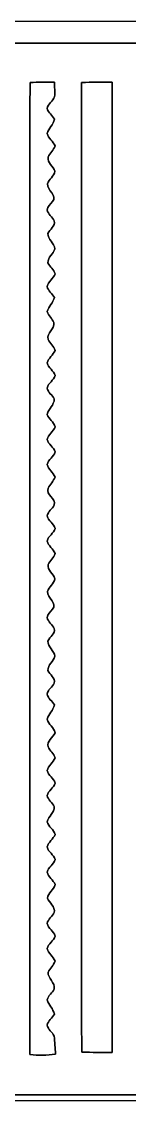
# Model space of a CAD drawing. Header units: centimetres. Extents: x -16.8 to 16.8, y -16.7 to 16.7.
# Drawn here: x 0.33 to 3.65, y -16.67 to 16.67 of the extents above; entities that cross this region are included whole.
import ezdxf

# ---------------------------------------------------------------- set-up
doc = ezdxf.new("R2010")
doc.units = ezdxf.units.CM
doc.header["$MEASUREMENT"] = 0
doc.layers.add('Layer 1', color=7, linetype='Continuous')

msp = doc.modelspace()

# ---------------------------------------------------------------- linework, layer by layer
at = {"layer": 'Layer 1', "color": 7}
for points, knots in [([(-16.77458, 16.66875), (-16.77458, 16.66875), (16.77458, 16.66875), (16.77458, 16.66875), (16.77458, 16.66875), (16.77458, 16.66875), (16.77458, -16.66875), (16.77458, -16.66875), (16.77458, -16.66875), (16.77458, -16.66875), (-16.77458, -16.66875), (-16.77458, -16.66875), (-16.77458, -16.66875), (-16.77458, -16.66875), (-16.77458, 16.66875), (-16.77458, 16.66875), (-16.77458, 16.66875), (-16.77458, 16.66875), (-16.77458, 16.66875), (-16.77458, 16.66875)], [0, 0, 0, 0, 0.16666667, 0.16666667, 0.16666667, 0.16666667, 0.33333333, 0.33333333, 0.33333333, 0.33333333, 0.5, 0.5, 0.5, 0.5, 0.66666667, 0.66666667, 0.66666667, 0.66666667, 1, 1, 1, 1]), ([(-12.5536, 15.97307), (-12.62556, 15.95861), (-12.65696, 15.89334), (-12.64779, 15.82455), (-12.64779, 15.82455), (-12.64497, 5.06166), (-12.64955, -5.70159), (-12.64567, -16.46484), (-12.64567, -16.46484), (-12.071, -16.50718), (-11.49421, -16.48989), (-10.91847, -16.49307), (-10.91847, -16.49307), (-3.08928, -16.48389), (4.73992, -16.50788), (12.56912, -16.48107), (12.56912, -16.48107), (12.58641, -9.31192), (12.57159, -2.14242), (12.57653, 5.02708), (12.57653, 5.02708), (12.56912, 8.68116), (12.59134, 12.33558), (12.56524, 15.9893), (12.56524, 15.9893), (4.49051, 16.01294), (-3.58458, 15.98789), (-11.65931, 16.002), (-11.65931, 16.002), (-11.95705, 15.99812), (-12.25832, 16.01611), (-12.5536, 15.97307)], [0, 0, 0, 0, 0.11111111, 0.11111111, 0.11111111, 0.11111111, 0.22222222, 0.22222222, 0.22222222, 0.22222222, 0.33333333, 0.33333333, 0.33333333, 0.33333333, 0.44444444, 0.44444444, 0.44444444, 0.44444444, 0.55555556, 0.55555556, 0.55555556, 0.55555556, 0.66666667, 0.66666667, 0.66666667, 0.66666667, 0.77777778, 0.77777778, 0.77777778, 0.77777778, 1, 1, 1, 1]), ([(0.59302, 14.78739), (0.84102, 14.79409), (1.08903, 14.79797), (1.33773, 14.80079), (1.33773, 14.80079), (1.34267, 14.6498), (1.35326, 14.49811), (1.34373, 14.34712), (1.34373, 14.34712), (1.28517, 14.21518), (1.14723, 14.13087), (1.10984, 13.98764), (1.10984, 13.98764), (1.14759, 13.85252), (1.27282, 13.76997), (1.34056, 13.65179), (1.34056, 13.65179), (1.30034, 13.48669), (1.16346, 13.36957), (1.11407, 13.20976), (1.11407, 13.20976), (1.15041, 13.05595), (1.30351, 12.96882), (1.35996, 12.82453), (1.35996, 12.82453), (1.30845, 12.69894), (1.20685, 12.60228), (1.14547, 12.48234), (1.14547, 12.48234), (1.11795, 12.30136), (1.30422, 12.20223), (1.35431, 12.04454), (1.35431, 12.04454), (1.32644, 11.88861), (1.17334, 11.7983), (1.12148, 11.65331), (1.12148, 11.65331), (1.10455, 11.45928), (1.44851, 11.28254), (1.27776, 11.10439), (1.27776, 11.10439), (1.21532, 11.02431), (1.13559, 10.94987), (1.11054, 10.84792), (1.11054, 10.84792), (1.14582, 10.71316), (1.26824, 10.62849), (1.33279, 10.50996), (1.33279, 10.50996), (1.36842, 10.33992), (1.19592, 10.25666), (1.13594, 10.1219), (1.13594, 10.1219), (1.13982, 9.93599), (1.32221, 9.82521), (1.35537, 9.64918), (1.35537, 9.64918), (1.30951, 9.48761), (1.12712, 9.39094), (1.13806, 9.20997), (1.13806, 9.20997), (1.19803, 9.08826), (1.3141, 9.00183), (1.36137, 8.87236), (1.36137, 8.87236), (1.30246, 8.72737), (1.15147, 8.63847), (1.11054, 8.48431), (1.11054, 8.48431), (1.14582, 8.34884), (1.26788, 8.26347), (1.33632, 8.14599), (1.33632, 8.14599), (1.30069, 7.98124), (1.16452, 7.86518), (1.11442, 7.70749), (1.11442, 7.70749), (1.15888, 7.58014), (1.264, 7.4863), (1.32433, 7.36671), (1.32433, 7.36671), (1.3462, 7.16562), (1.09749, 7.05591), (1.14194, 6.84953), (1.14194, 6.84953), (1.20262, 6.72818), (1.31586, 6.63892), (1.36031, 6.5084), (1.36031, 6.5084), (1.30246, 6.36341), (1.15147, 6.27415), (1.10984, 6.12069), (1.10984, 6.12069), (1.15217, 5.96688), (1.31163, 5.88327), (1.36137, 5.73264), (1.36137, 5.73264), (1.31163, 5.58236), (1.15217, 5.49839), (1.10984, 5.34458), (1.10984, 5.34458), (1.14618, 5.20982), (1.26788, 5.12445), (1.33456, 5.00627), (1.33456, 5.00627), (1.32891, 4.82071), (1.15958, 4.70394), (1.11266, 4.53214), (1.11266, 4.53214), (1.16628, 4.38573), (1.31657, 4.29719), (1.36137, 4.14584), (1.36137, 4.14584), (1.30351, 3.99979), (1.15147, 3.91125), (1.10984, 3.75708), (1.10984, 3.75708), (1.15217, 3.60327), (1.31163, 3.51966), (1.36137, 3.36903), (1.36137, 3.36903), (1.31163, 3.21874), (1.15217, 3.13478), (1.10984, 2.98097), (1.10984, 2.98097), (1.15147, 2.82787), (1.30175, 2.73897), (1.35961, 2.59397), (1.35961, 2.59397), (1.30845, 2.46803), (1.20615, 2.37173), (1.14618, 2.25072), (1.14618, 2.25072), (1.06045, 2.03024), (1.39524, 1.95121), (1.33279, 1.73179), (1.33279, 1.73179), (1.26788, 1.6129), (1.14653, 1.52788), (1.10984, 1.39312), (1.10984, 1.39312), (1.15217, 1.23966), (1.31163, 1.1557), (1.36137, 1.00542), (1.36137, 1.00542), (1.31163, 0.85513), (1.15217, 0.77117), (1.10984, 0.61736), (1.10984, 0.61736), (1.15147, 0.4639), (1.30246, 0.375), (1.36031, 0.22966), (1.36031, 0.22966), (1.31586, 0.09948), (1.20297, 0.01023), (1.14229, -0.11077), (1.14229, -0.11077), (1.12113, -0.29139), (1.30316, -0.39158), (1.35431, -0.54963), (1.35431, -0.54963), (1.3268, -0.70556), (1.17334, -0.79587), (1.12113, -0.94086), (1.12113, -0.94086), (1.10455, -1.13489), (1.44851, -1.31163), (1.27776, -1.48978), (1.27776, -1.48978), (1.21532, -1.56986), (1.13559, -1.64394), (1.11054, -1.74625), (1.11054, -1.74625), (1.14582, -1.88101), (1.26824, -1.96533), (1.33279, -2.08421), (1.33279, -2.08421), (1.36842, -2.25425), (1.19592, -2.33715), (1.13594, -2.47227), (1.13594, -2.47227), (1.13982, -2.65783), (1.32221, -2.76895), (1.35537, -2.94499), (1.35537, -2.94499), (1.30916, -3.10621), (1.12854, -3.20357), (1.137, -3.3842), (1.137, -3.3842), (1.19627, -3.51931), (1.36807, -3.60186), (1.33279, -3.7719), (1.33279, -3.7719), (1.26824, -3.89043), (1.14582, -3.9751), (1.11054, -4.10986), (1.11054, -4.10986), (1.14582, -4.24533), (1.26788, -4.3307), (1.33632, -4.44818), (1.33632, -4.44818), (1.3014, -4.61292), (1.16276, -4.72863), (1.11442, -4.88774), (1.11442, -4.88774), (1.15429, -5.04825), (1.3208, -5.14209), (1.35714, -5.30542), (1.35714, -5.30542), (1.29046, -5.45536), (1.09502, -5.55766), (1.14265, -5.74463), (1.14265, -5.74463), (1.20262, -5.86599), (1.31586, -5.95524), (1.36031, -6.08577), (1.36031, -6.08577), (1.30246, -6.23076), (1.15147, -6.31966), (1.10984, -6.47347), (1.10984, -6.47347), (1.15217, -6.62728), (1.31163, -6.71089), (1.36137, -6.86153), (1.36137, -6.86153), (1.31163, -7.01181), (1.15217, -7.09577), (1.10984, -7.24958), (1.10984, -7.24958), (1.14618, -7.38434), (1.26788, -7.46972), (1.33456, -7.5879), (1.33456, -7.5879), (1.32962, -7.77346), (1.15852, -7.88987), (1.11337, -8.06203), (1.11337, -8.06203), (1.16134, -8.21126), (1.31163, -8.2998), (1.36172, -8.44867), (1.36172, -8.44867), (1.30281, -8.59367), (1.15182, -8.68327), (1.10984, -8.83708), (1.10984, -8.83708), (1.15217, -8.99089), (1.31163, -9.0745), (1.36137, -9.22514), (1.36137, -9.22514), (1.31163, -9.37542), (1.15217, -9.45938), (1.10984, -9.61319), (1.10984, -9.61319), (1.15111, -9.76701), (1.30316, -9.85555), (1.36066, -10.0016), (1.36066, -10.0016), (1.31621, -10.15965), (1.14688, -10.25243), (1.12042, -10.41682), (1.12042, -10.41682), (1.18357, -10.57028), (1.36454, -10.67647), (1.3335, -10.86238), (1.3335, -10.86238), (1.26824, -10.98091), (1.14653, -11.06593), (1.10984, -11.20069), (1.10984, -11.20069), (1.15217, -11.35451), (1.31163, -11.43847), (1.36137, -11.58875), (1.36137, -11.58875), (1.31163, -11.73903), (1.15217, -11.82299), (1.10984, -11.97681), (1.10984, -11.97681), (1.15182, -12.12991), (1.30175, -12.21916), (1.35996, -12.3638), (1.35996, -12.3638), (1.30845, -12.48939), (1.20685, -12.58605), (1.14512, -12.706), (1.14512, -12.706), (1.12677, -12.90743), (1.36631, -13.01926), (1.3335, -13.22564), (1.3335, -13.22564), (1.27, -13.34382), (1.14547, -13.42707), (1.11407, -13.56254), (1.11407, -13.56254), (1.1624, -13.72129), (1.3014, -13.83594), (1.33632, -14.0021), (1.33632, -14.0021), (1.26788, -14.11922), (1.14618, -14.2046), (1.11054, -14.34042), (1.11054, -14.34042), (1.14653, -14.47377), (1.26824, -14.55808), (1.3275, -14.67944), (1.3275, -14.67944), (1.35008, -14.86535), (1.3649, -15.05268), (1.37125, -15.24141), (1.37125, -15.24141), (1.11019, -15.27986), (0.84243, -15.28304), (0.58067, -15.24811), (0.58067, -15.24811), (0.58385, -5.47934), (0.58138, 4.28942), (0.58208, 14.05819), (0.58208, 14.05819), (0.58279, 14.30126), (0.58632, 14.54432), (0.59302, 14.78739)], [0, 0, 0, 0, 0.01234568, 0.01234568, 0.01234568, 0.01234568, 0.02469136, 0.02469136, 0.02469136, 0.02469136, 0.03703704, 0.03703704, 0.03703704, 0.03703704, 0.04938272, 0.04938272, 0.04938272, 0.04938272, 0.0617284, 0.0617284, 0.0617284, 0.0617284, 0.07407407, 0.07407407, 0.07407407, 0.07407407, 0.08641975, 0.08641975, 0.08641975, 0.08641975, 0.09876543, 0.09876543, 0.09876543, 0.09876543, 0.11111111, 0.11111111, 0.11111111, 0.11111111, 0.12345679, 0.12345679, 0.12345679, 0.12345679, 0.13580247, 0.13580247, 0.13580247, 0.13580247, 0.14814815, 0.14814815, 0.14814815, 0.14814815, 0.16049383, 0.16049383, 0.16049383, 0.16049383, 0.17283951, 0.17283951, 0.17283951, 0.17283951, 0.18518519, 0.18518519, 0.18518519, 0.18518519, 0.19753086, 0.19753086, 0.19753086, 0.19753086, 0.20987654, 0.20987654, 0.20987654, 0.20987654, 0.22222222, 0.22222222, 0.22222222, 0.22222222, 0.2345679, 0.2345679, 0.2345679, 0.2345679, 0.24691358, 0.24691358, 0.24691358, 0.24691358, 0.25925926, 0.25925926, 0.25925926, 0.25925926, 0.27160494, 0.27160494, 0.27160494, 0.27160494, 0.28395062, 0.28395062, 0.28395062, 0.28395062, 0.2962963, 0.2962963, 0.2962963, 0.2962963, 0.30864198, 0.30864198, 0.30864198, 0.30864198, 0.32098765, 0.32098765, 0.32098765, 0.32098765, 0.33333333, 0.33333333, 0.33333333, 0.33333333, 0.34567901, 0.34567901, 0.34567901, 0.34567901, 0.35802469, 0.35802469, 0.35802469, 0.35802469, 0.37037037, 0.37037037, 0.37037037, 0.37037037, 0.38271605, 0.38271605, 0.38271605, 0.38271605, 0.39506173, 0.39506173, 0.39506173, 0.39506173, 0.40740741, 0.40740741, 0.40740741, 0.40740741, 0.41975309, 0.41975309, 0.41975309, 0.41975309, 0.43209877, 0.43209877, 0.43209877, 0.43209877, 0.44444444, 0.44444444, 0.44444444, 0.44444444, 0.45679012, 0.45679012, 0.45679012, 0.45679012, 0.4691358, 0.4691358, 0.4691358, 0.4691358, 0.48148148, 0.48148148, 0.48148148, 0.48148148, 0.49382716, 0.49382716, 0.49382716, 0.49382716, 0.50617284, 0.50617284, 0.50617284, 0.50617284, 0.51851852, 0.51851852, 0.51851852, 0.51851852, 0.5308642, 0.5308642, 0.5308642, 0.5308642, 0.54320988, 0.54320988, 0.54320988, 0.54320988, 0.55555556, 0.55555556, 0.55555556, 0.55555556, 0.56790123, 0.56790123, 0.56790123, 0.56790123, 0.58024691, 0.58024691, 0.58024691, 0.58024691, 0.59259259, 0.59259259, 0.59259259, 0.59259259, 0.60493827, 0.60493827, 0.60493827, 0.60493827, 0.61728395, 0.61728395, 0.61728395, 0.61728395, 0.62962963, 0.62962963, 0.62962963, 0.62962963, 0.64197531, 0.64197531, 0.64197531, 0.64197531, 0.65432099, 0.65432099, 0.65432099, 0.65432099, 0.66666667, 0.66666667, 0.66666667, 0.66666667, 0.67901235, 0.67901235, 0.67901235, 0.67901235, 0.69135802, 0.69135802, 0.69135802, 0.69135802, 0.7037037, 0.7037037, 0.7037037, 0.7037037, 0.71604938, 0.71604938, 0.71604938, 0.71604938, 0.72839506, 0.72839506, 0.72839506, 0.72839506, 0.74074074, 0.74074074, 0.74074074, 0.74074074, 0.75308642, 0.75308642, 0.75308642, 0.75308642, 0.7654321, 0.7654321, 0.7654321, 0.7654321, 0.77777778, 0.77777778, 0.77777778, 0.77777778, 0.79012346, 0.79012346, 0.79012346, 0.79012346, 0.80246914, 0.80246914, 0.80246914, 0.80246914, 0.81481481, 0.81481481, 0.81481481, 0.81481481, 0.82716049, 0.82716049, 0.82716049, 0.82716049, 0.83950617, 0.83950617, 0.83950617, 0.83950617, 0.85185185, 0.85185185, 0.85185185, 0.85185185, 0.86419753, 0.86419753, 0.86419753, 0.86419753, 0.87654321, 0.87654321, 0.87654321, 0.87654321, 0.88888889, 0.88888889, 0.88888889, 0.88888889, 0.90123457, 0.90123457, 0.90123457, 0.90123457, 0.91358025, 0.91358025, 0.91358025, 0.91358025, 0.92592593, 0.92592593, 0.92592593, 0.92592593, 0.9382716, 0.9382716, 0.9382716, 0.9382716, 0.95061728, 0.95061728, 0.95061728, 0.95061728, 0.96296296, 0.96296296, 0.96296296, 0.96296296, 0.97530864, 0.97530864, 0.97530864, 0.97530864, 1, 1, 1, 1]), ([(2.17734, 14.78739), (2.49202, 14.79691), (2.8067, 14.79973), (3.12208, 14.80079), (3.12208, 14.80079), (3.12208, 4.80413), (3.12208, -5.19218), (3.12208, -15.18885), (3.12208, -15.18885), (2.80776, -15.18744), (2.49414, -15.18532), (2.18087, -15.17756), (2.18087, -15.17756), (2.15477, -11.52384), (2.17699, -7.86977), (2.16958, -4.21569), (2.16958, -4.21569), (2.17487, 2.11878), (2.15935, 8.45291), (2.17734, 14.78739)], [0, 0, 0, 0, 0.16666667, 0.16666667, 0.16666667, 0.16666667, 0.33333333, 0.33333333, 0.33333333, 0.33333333, 0.5, 0.5, 0.5, 0.5, 0.66666667, 0.66666667, 0.66666667, 0.66666667, 1, 1, 1, 1])]:
    msp.add_open_spline(points, degree=3, knots=knots, dxfattribs=at)
at = {"layer": 'Layer 1', "color": 252}
for points, knots in [([(-12.5536, 15.97307), (-12.25832, 16.01611), (-11.95705, 15.99812), (-11.65931, 16.002), (-11.65931, 16.002), (-3.58458, 15.98789), (4.49051, 16.01294), (12.56524, 15.9893), (12.56524, 15.9893), (12.59134, 12.33558), (12.56912, 8.68116), (12.57653, 5.02708), (12.57653, 5.02708), (12.57159, -2.14242), (12.58641, -9.31192), (12.56912, -16.48107), (12.56912, -16.48107), (4.73992, -16.50788), (-3.08928, -16.48389), (-10.91847, -16.49307), (-10.91847, -16.49307), (-11.49421, -16.48989), (-12.071, -16.50718), (-12.64567, -16.46484), (-12.64567, -16.46484), (-12.64955, -5.70159), (-12.64497, 5.06166), (-12.64779, 15.82455), (-12.64779, 15.82455), (-12.65696, 15.89334), (-12.62556, 15.95861), (-12.5536, 15.97307), (-12.5536, 15.97307), (-12.5536, 15.97307), (-12.5536, 15.97307), (-12.5536, 15.97307)], [0, 0, 0, 0, 0.1, 0.1, 0.1, 0.1, 0.2, 0.2, 0.2, 0.2, 0.3, 0.3, 0.3, 0.3, 0.4, 0.4, 0.4, 0.4, 0.5, 0.5, 0.5, 0.5, 0.6, 0.6, 0.6, 0.6, 0.7, 0.7, 0.7, 0.7, 0.8, 0.8, 0.8, 0.8, 1, 1, 1, 1]), ([(0.59302, 14.78739), (0.58632, 14.54432), (0.58279, 14.30126), (0.58208, 14.05819), (0.58208, 14.05819), (0.58138, 4.28942), (0.58385, -5.47934), (0.58067, -15.24811), (0.58067, -15.24811), (0.84243, -15.28304), (1.11019, -15.27986), (1.37125, -15.24141), (1.37125, -15.24141), (1.3649, -15.05268), (1.35008, -14.86535), (1.3275, -14.67944), (1.3275, -14.67944), (1.26824, -14.55808), (1.14653, -14.47377), (1.11054, -14.34042), (1.11054, -14.34042), (1.14618, -14.2046), (1.26788, -14.11922), (1.33632, -14.0021), (1.33632, -14.0021), (1.3014, -13.83594), (1.1624, -13.72129), (1.11407, -13.56254), (1.11407, -13.56254), (1.14547, -13.42707), (1.27, -13.34382), (1.3335, -13.22564), (1.3335, -13.22564), (1.36631, -13.01926), (1.12677, -12.90743), (1.14512, -12.706), (1.14512, -12.706), (1.20685, -12.58605), (1.30845, -12.48939), (1.35996, -12.3638), (1.35996, -12.3638), (1.30175, -12.21916), (1.15182, -12.12991), (1.10984, -11.97681), (1.10984, -11.97681), (1.15217, -11.82299), (1.31163, -11.73903), (1.36137, -11.58875), (1.36137, -11.58875), (1.31163, -11.43847), (1.15217, -11.35451), (1.10984, -11.20069), (1.10984, -11.20069), (1.14653, -11.06593), (1.26824, -10.98091), (1.3335, -10.86238), (1.3335, -10.86238), (1.36454, -10.67647), (1.18357, -10.57028), (1.12042, -10.41682), (1.12042, -10.41682), (1.14688, -10.25243), (1.31621, -10.15965), (1.36066, -10.0016), (1.36066, -10.0016), (1.30316, -9.85555), (1.15111, -9.76701), (1.10984, -9.61319), (1.10984, -9.61319), (1.15217, -9.45938), (1.31163, -9.37542), (1.36137, -9.22514), (1.36137, -9.22514), (1.31163, -9.0745), (1.15217, -8.99089), (1.10984, -8.83708), (1.10984, -8.83708), (1.15182, -8.68327), (1.30281, -8.59367), (1.36172, -8.44867), (1.36172, -8.44867), (1.31163, -8.2998), (1.16134, -8.21126), (1.11337, -8.06203), (1.11337, -8.06203), (1.15852, -7.88987), (1.32962, -7.77346), (1.33456, -7.5879), (1.33456, -7.5879), (1.26788, -7.46972), (1.14618, -7.38434), (1.10984, -7.24958), (1.10984, -7.24958), (1.15217, -7.09577), (1.31163, -7.01181), (1.36137, -6.86153), (1.36137, -6.86153), (1.31163, -6.71089), (1.15217, -6.62728), (1.10984, -6.47347), (1.10984, -6.47347), (1.15147, -6.31966), (1.30246, -6.23076), (1.36031, -6.08577), (1.36031, -6.08577), (1.31586, -5.95524), (1.20262, -5.86599), (1.14265, -5.74463), (1.14265, -5.74463), (1.09502, -5.55766), (1.29046, -5.45536), (1.35714, -5.30542), (1.35714, -5.30542), (1.3208, -5.14209), (1.15429, -5.04825), (1.11442, -4.88774), (1.11442, -4.88774), (1.16276, -4.72863), (1.3014, -4.61292), (1.33632, -4.44818), (1.33632, -4.44818), (1.26788, -4.3307), (1.14582, -4.24533), (1.11054, -4.10986), (1.11054, -4.10986), (1.14582, -3.9751), (1.26824, -3.89043), (1.33279, -3.7719), (1.33279, -3.7719), (1.36807, -3.60186), (1.19627, -3.51931), (1.137, -3.3842), (1.137, -3.3842), (1.12854, -3.20357), (1.30916, -3.10621), (1.35537, -2.94499), (1.35537, -2.94499), (1.32221, -2.76895), (1.13982, -2.65783), (1.13594, -2.47227), (1.13594, -2.47227), (1.19592, -2.33715), (1.36842, -2.25425), (1.33279, -2.08421), (1.33279, -2.08421), (1.26824, -1.96533), (1.14582, -1.88101), (1.11054, -1.74625), (1.11054, -1.74625), (1.13559, -1.64394), (1.21532, -1.56986), (1.27776, -1.48978), (1.27776, -1.48978), (1.44851, -1.31163), (1.10455, -1.13489), (1.12113, -0.94086), (1.12113, -0.94086), (1.17334, -0.79587), (1.3268, -0.70556), (1.35431, -0.54963), (1.35431, -0.54963), (1.30316, -0.39158), (1.12113, -0.29139), (1.14229, -0.11077), (1.14229, -0.11077), (1.20297, 0.01023), (1.31586, 0.09948), (1.36031, 0.22966), (1.36031, 0.22966), (1.30246, 0.375), (1.15147, 0.4639), (1.10984, 0.61736), (1.10984, 0.61736), (1.15217, 0.77117), (1.31163, 0.85513), (1.36137, 1.00542), (1.36137, 1.00542), (1.31163, 1.1557), (1.15217, 1.23966), (1.10984, 1.39312), (1.10984, 1.39312), (1.14653, 1.52788), (1.26788, 1.6129), (1.33279, 1.73179), (1.33279, 1.73179), (1.39524, 1.95121), (1.06045, 2.03024), (1.14618, 2.25072), (1.14618, 2.25072), (1.20615, 2.37173), (1.30845, 2.46803), (1.35961, 2.59397), (1.35961, 2.59397), (1.30175, 2.73897), (1.15147, 2.82787), (1.10984, 2.98097), (1.10984, 2.98097), (1.15217, 3.13478), (1.31163, 3.21874), (1.36137, 3.36903), (1.36137, 3.36903), (1.31163, 3.51966), (1.15217, 3.60327), (1.10984, 3.75708), (1.10984, 3.75708), (1.15147, 3.91125), (1.30351, 3.99979), (1.36137, 4.14584), (1.36137, 4.14584), (1.31657, 4.29719), (1.16628, 4.38573), (1.11266, 4.53214), (1.11266, 4.53214), (1.15958, 4.70394), (1.32891, 4.82071), (1.33456, 5.00627), (1.33456, 5.00627), (1.26788, 5.12445), (1.14618, 5.20982), (1.10984, 5.34458), (1.10984, 5.34458), (1.15217, 5.49839), (1.31163, 5.58236), (1.36137, 5.73264), (1.36137, 5.73264), (1.31163, 5.88327), (1.15217, 5.96688), (1.10984, 6.12069), (1.10984, 6.12069), (1.15147, 6.27415), (1.30246, 6.36341), (1.36031, 6.5084), (1.36031, 6.5084), (1.31586, 6.63892), (1.20262, 6.72818), (1.14194, 6.84953), (1.14194, 6.84953), (1.09749, 7.05591), (1.3462, 7.16562), (1.32433, 7.36671), (1.32433, 7.36671), (1.264, 7.4863), (1.15888, 7.58014), (1.11442, 7.70749), (1.11442, 7.70749), (1.16452, 7.86518), (1.30069, 7.98124), (1.33632, 8.14599), (1.33632, 8.14599), (1.26788, 8.26347), (1.14582, 8.34884), (1.11054, 8.48431), (1.11054, 8.48431), (1.15147, 8.63847), (1.30246, 8.72737), (1.36137, 8.87236), (1.36137, 8.87236), (1.3141, 9.00183), (1.19803, 9.08826), (1.13806, 9.20997), (1.13806, 9.20997), (1.12712, 9.39094), (1.30951, 9.48761), (1.35537, 9.64918), (1.35537, 9.64918), (1.32221, 9.82521), (1.13982, 9.93599), (1.13594, 10.1219), (1.13594, 10.1219), (1.19592, 10.25666), (1.36842, 10.33992), (1.33279, 10.50996), (1.33279, 10.50996), (1.26824, 10.62849), (1.14582, 10.71316), (1.11054, 10.84792), (1.11054, 10.84792), (1.13559, 10.94987), (1.21532, 11.02431), (1.27776, 11.10439), (1.27776, 11.10439), (1.44851, 11.28254), (1.10455, 11.45928), (1.12148, 11.65331), (1.12148, 11.65331), (1.17334, 11.7983), (1.32644, 11.88861), (1.35431, 12.04454), (1.35431, 12.04454), (1.30422, 12.20223), (1.11795, 12.30136), (1.14547, 12.48234), (1.14547, 12.48234), (1.20685, 12.60228), (1.30845, 12.69894), (1.35996, 12.82453), (1.35996, 12.82453), (1.30351, 12.96882), (1.15041, 13.05595), (1.11407, 13.20976), (1.11407, 13.20976), (1.16346, 13.36957), (1.30034, 13.48669), (1.34056, 13.65179), (1.34056, 13.65179), (1.27282, 13.76997), (1.14759, 13.85252), (1.10984, 13.98764), (1.10984, 13.98764), (1.14723, 14.13087), (1.28517, 14.21518), (1.34373, 14.34712), (1.34373, 14.34712), (1.35326, 14.49811), (1.34267, 14.6498), (1.33773, 14.80079), (1.33773, 14.80079), (1.08903, 14.79797), (0.84102, 14.79409), (0.59302, 14.78739), (0.59302, 14.78739), (0.59302, 14.78739), (0.59302, 14.78739), (0.59302, 14.78739)], [0, 0, 0, 0, 0.01219512, 0.01219512, 0.01219512, 0.01219512, 0.02439024, 0.02439024, 0.02439024, 0.02439024, 0.03658537, 0.03658537, 0.03658537, 0.03658537, 0.04878049, 0.04878049, 0.04878049, 0.04878049, 0.06097561, 0.06097561, 0.06097561, 0.06097561, 0.07317073, 0.07317073, 0.07317073, 0.07317073, 0.08536585, 0.08536585, 0.08536585, 0.08536585, 0.09756098, 0.09756098, 0.09756098, 0.09756098, 0.1097561, 0.1097561, 0.1097561, 0.1097561, 0.12195122, 0.12195122, 0.12195122, 0.12195122, 0.13414634, 0.13414634, 0.13414634, 0.13414634, 0.14634146, 0.14634146, 0.14634146, 0.14634146, 0.15853659, 0.15853659, 0.15853659, 0.15853659, 0.17073171, 0.17073171, 0.17073171, 0.17073171, 0.18292683, 0.18292683, 0.18292683, 0.18292683, 0.19512195, 0.19512195, 0.19512195, 0.19512195, 0.20731707, 0.20731707, 0.20731707, 0.20731707, 0.2195122, 0.2195122, 0.2195122, 0.2195122, 0.23170732, 0.23170732, 0.23170732, 0.23170732, 0.24390244, 0.24390244, 0.24390244, 0.24390244, 0.25609756, 0.25609756, 0.25609756, 0.25609756, 0.26829268, 0.26829268, 0.26829268, 0.26829268, 0.2804878, 0.2804878, 0.2804878, 0.2804878, 0.29268293, 0.29268293, 0.29268293, 0.29268293, 0.30487805, 0.30487805, 0.30487805, 0.30487805, 0.31707317, 0.31707317, 0.31707317, 0.31707317, 0.32926829, 0.32926829, 0.32926829, 0.32926829, 0.34146341, 0.34146341, 0.34146341, 0.34146341, 0.35365854, 0.35365854, 0.35365854, 0.35365854, 0.36585366, 0.36585366, 0.36585366, 0.36585366, 0.37804878, 0.37804878, 0.37804878, 0.37804878, 0.3902439, 0.3902439, 0.3902439, 0.3902439, 0.40243902, 0.40243902, 0.40243902, 0.40243902, 0.41463415, 0.41463415, 0.41463415, 0.41463415, 0.42682927, 0.42682927, 0.42682927, 0.42682927, 0.43902439, 0.43902439, 0.43902439, 0.43902439, 0.45121951, 0.45121951, 0.45121951, 0.45121951, 0.46341463, 0.46341463, 0.46341463, 0.46341463, 0.47560976, 0.47560976, 0.47560976, 0.47560976, 0.48780488, 0.48780488, 0.48780488, 0.48780488, 0.5, 0.5, 0.5, 0.5, 0.51219512, 0.51219512, 0.51219512, 0.51219512, 0.52439024, 0.52439024, 0.52439024, 0.52439024, 0.53658537, 0.53658537, 0.53658537, 0.53658537, 0.54878049, 0.54878049, 0.54878049, 0.54878049, 0.56097561, 0.56097561, 0.56097561, 0.56097561, 0.57317073, 0.57317073, 0.57317073, 0.57317073, 0.58536585, 0.58536585, 0.58536585, 0.58536585, 0.59756098, 0.59756098, 0.59756098, 0.59756098, 0.6097561, 0.6097561, 0.6097561, 0.6097561, 0.62195122, 0.62195122, 0.62195122, 0.62195122, 0.63414634, 0.63414634, 0.63414634, 0.63414634, 0.64634146, 0.64634146, 0.64634146, 0.64634146, 0.65853659, 0.65853659, 0.65853659, 0.65853659, 0.67073171, 0.67073171, 0.67073171, 0.67073171, 0.68292683, 0.68292683, 0.68292683, 0.68292683, 0.69512195, 0.69512195, 0.69512195, 0.69512195, 0.70731707, 0.70731707, 0.70731707, 0.70731707, 0.7195122, 0.7195122, 0.7195122, 0.7195122, 0.73170732, 0.73170732, 0.73170732, 0.73170732, 0.74390244, 0.74390244, 0.74390244, 0.74390244, 0.75609756, 0.75609756, 0.75609756, 0.75609756, 0.76829268, 0.76829268, 0.76829268, 0.76829268, 0.7804878, 0.7804878, 0.7804878, 0.7804878, 0.79268293, 0.79268293, 0.79268293, 0.79268293, 0.80487805, 0.80487805, 0.80487805, 0.80487805, 0.81707317, 0.81707317, 0.81707317, 0.81707317, 0.82926829, 0.82926829, 0.82926829, 0.82926829, 0.84146341, 0.84146341, 0.84146341, 0.84146341, 0.85365854, 0.85365854, 0.85365854, 0.85365854, 0.86585366, 0.86585366, 0.86585366, 0.86585366, 0.87804878, 0.87804878, 0.87804878, 0.87804878, 0.8902439, 0.8902439, 0.8902439, 0.8902439, 0.90243902, 0.90243902, 0.90243902, 0.90243902, 0.91463415, 0.91463415, 0.91463415, 0.91463415, 0.92682927, 0.92682927, 0.92682927, 0.92682927, 0.93902439, 0.93902439, 0.93902439, 0.93902439, 0.95121951, 0.95121951, 0.95121951, 0.95121951, 0.96341463, 0.96341463, 0.96341463, 0.96341463, 0.97560976, 0.97560976, 0.97560976, 0.97560976, 1, 1, 1, 1]), ([(2.17734, 14.78739), (2.15935, 8.45291), (2.17487, 2.11878), (2.16958, -4.21569), (2.16958, -4.21569), (2.17699, -7.86977), (2.15477, -11.52384), (2.18087, -15.17756), (2.18087, -15.17756), (2.49414, -15.18532), (2.80776, -15.18744), (3.12208, -15.18885), (3.12208, -15.18885), (3.12208, -5.19218), (3.12208, 4.80413), (3.12208, 14.80079), (3.12208, 14.80079), (2.8067, 14.79973), (2.49202, 14.79691), (2.17734, 14.78739), (2.17734, 14.78739), (2.17734, 14.78739), (2.17734, 14.78739), (2.17734, 14.78739)], [0, 0, 0, 0, 0.14285714, 0.14285714, 0.14285714, 0.14285714, 0.28571429, 0.28571429, 0.28571429, 0.28571429, 0.42857143, 0.42857143, 0.42857143, 0.42857143, 0.57142857, 0.57142857, 0.57142857, 0.57142857, 0.71428571, 0.71428571, 0.71428571, 0.71428571, 1, 1, 1, 1])]:
    msp.add_open_spline(points, degree=3, knots=knots, dxfattribs=at)

doc.saveas('drawing.dxf')
